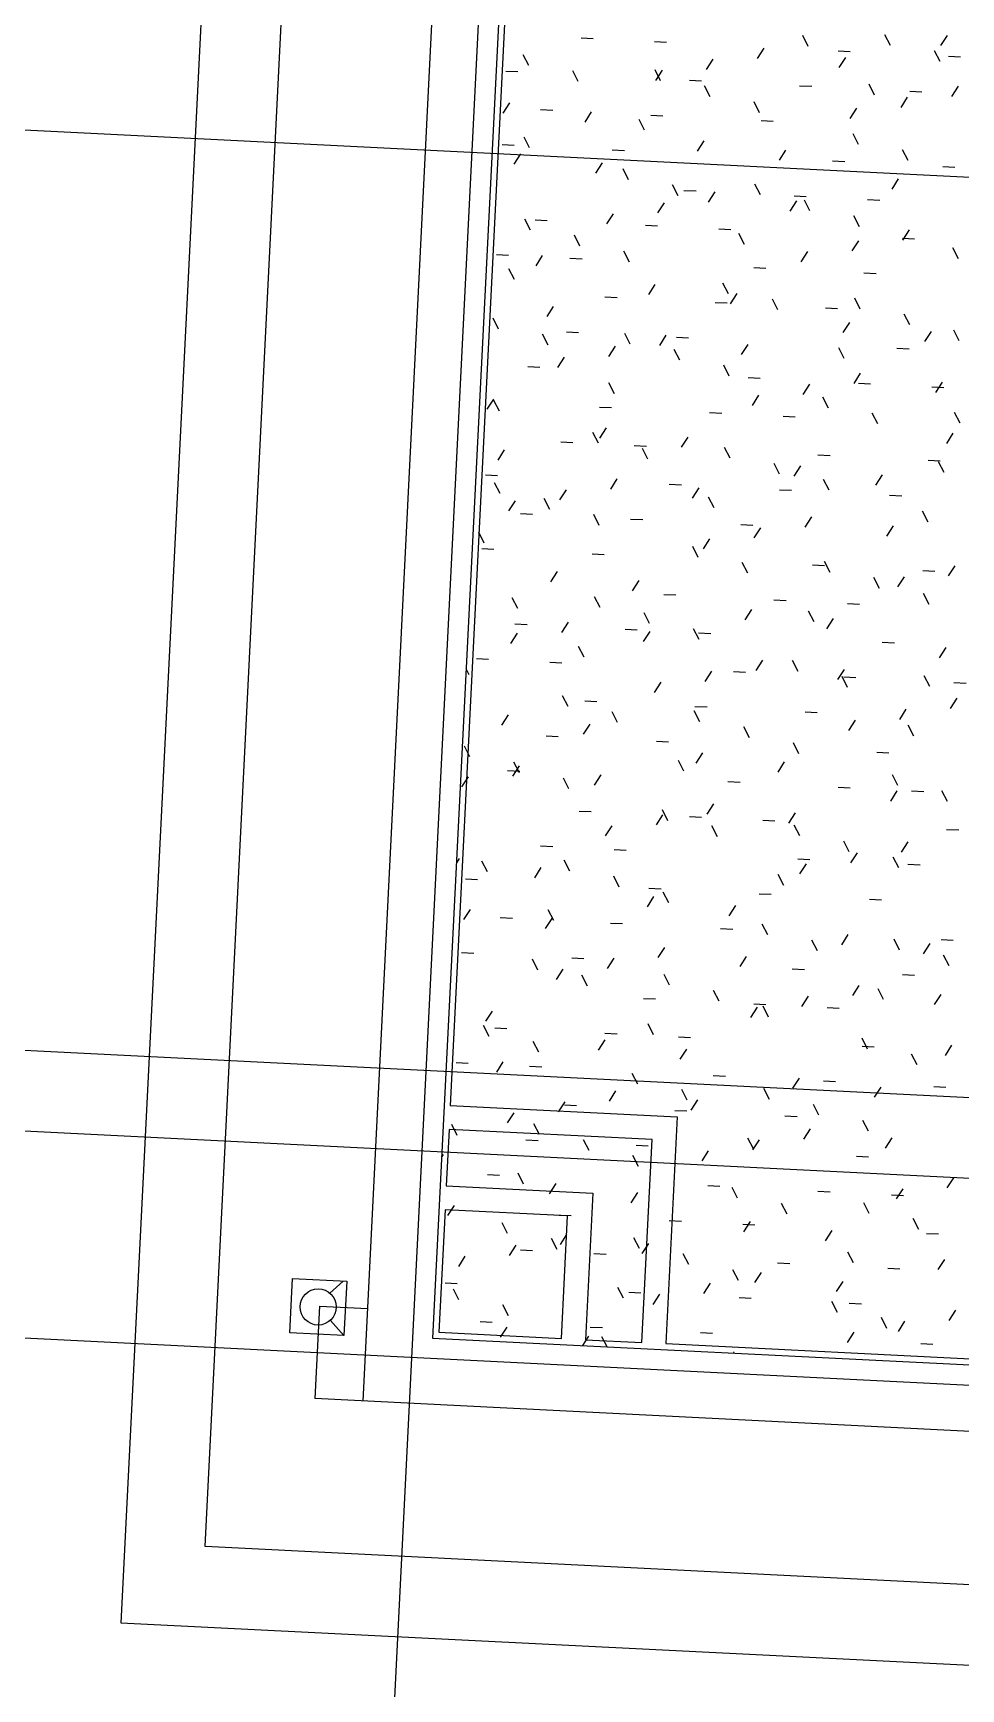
# Model space of a CAD drawing. Extents: x 549999 to 550212, y 1838161 to 1838467.
# Drawn here: x 550158.477 to 550160.784, y 1838341.358 to 1838345.475 of the extents above; entities that cross this region are included whole.
import ezdxf

# ---------------------------------------------------------------- set-up
doc = ezdxf.new("R2010")
doc.units = 0
for name, color, linetype in [('Level 13', 7, 'Continuous'), ('Level 15', 7, 'Continuous'), ('Level 18', 7, 'Continuous'), ('Level 20', 7, 'Continuous'), ('Level 4', 7, 'Continuous'), ('Level 8', 7, 'Continuous')]:
    doc.layers.add(name, color=color, linetype=linetype)

# ---------------------------------------------------------------- blocks, each defined once
blk = doc.blocks.new('FLOO13')
at = {"layer": 'Level 8'}
for p, q in [((-871.49, -462.9), (-871.49, 547.1)), ((-891.49, 527.1), (-891.49, -482.9)), ((-171.49, -462.9), (-871.49, -462.9)), ((-891.49, -482.9), (-151.49, -482.9))]:
    blk.add_line(p, q, dxfattribs=at)

msp = doc.modelspace()

# ---------------------------------------------------------------- linework, layer by layer
at = {"layer": 'Level 13'}
for p, q in [((550159.1152, 1838342.2437), (550159.122, 1838342.3785)), ((550159.122, 1838342.3785), (550159.2568, 1838342.3717)), ((550159.2151, 1838342.3421), (550159.2483, 1838342.3722)), ((550159.2568, 1838342.3717), (550159.2501, 1838342.2369)), ((550159.2162, 1838342.2743), (550159.2501, 1838342.2369)), ((550159.2501, 1838342.2369), (550159.1152, 1838342.2437))]:
    msp.add_line(p, q, dxfattribs=at)
msp.add_circle((550159.186, 1838342.3077), 0.045, dxfattribs=at)
at = {"layer": 'Level 15'}
for p, q in [((550159.8394, 1838345.4632), (550159.8696, 1838345.4617)), ((550160.4044, 1838345.4422), (550160.3906, 1838345.4691)), ((550160.6088, 1838345.4443), (550160.5951, 1838345.4711)), ((550160.7498, 1838345.4694), (550160.7335, 1838345.4441)), ((550159.7096, 1838345.3944), (550159.6959, 1838345.4212)), ((550160.0221, 1838345.4541), (550160.0522, 1838345.4526)), ((550160.2937, 1838345.4375), (550160.2774, 1838345.4121)), ((550160.4787, 1838345.4313), (550160.5089, 1838345.4298)), ((550160.7319, 1838345.4046), (550160.7181, 1838345.4314)), ((550159.6522, 1838345.381), (550159.6824, 1838345.3795)), ((550159.8327, 1838345.3547), (550159.819, 1838345.3816)), ((550160.0372, 1838345.3567), (550160.0234, 1838345.3836)), ((550160.0409, 1838345.3831), (550160.0245, 1838345.3577)), ((550160.1673, 1838345.4103), (550160.1509, 1838345.3849)), ((550160.497, 1838345.415), (550160.4806, 1838345.3897)), ((550160.7527, 1838345.4176), (550160.7828, 1838345.4161)), ((550160.1088, 1838345.3582), (550160.139, 1838345.3567)), ((550160.1603, 1838345.3171), (550160.1465, 1838345.3439)), ((550160.3828, 1838345.3445), (550160.413, 1838345.343)), ((550160.5692, 1838345.3212), (550160.5554, 1838345.348)), ((550160.777, 1838345.343), (550160.7606, 1838345.3177)), ((550159.6616, 1838345.3015), (550159.6452, 1838345.2762)), ((550160.2833, 1838345.2774), (550160.2696, 1838345.3043)), ((550160.6506, 1838345.3158), (550160.6342, 1838345.2905)), ((550160.6568, 1838345.3308), (550160.6869, 1838345.3293)), ((550159.739, 1838345.2851), (550159.7691, 1838345.2836)), ((550159.8649, 1838345.2791), (550159.8485, 1838345.2537)), ((550159.9975, 1838345.2337), (550159.9837, 1838345.2605)), ((550160.013, 1838345.2715), (550160.0431, 1838345.2699)), ((550160.2869, 1838345.2578), (550160.3171, 1838345.2562)), ((550160.5242, 1838345.2886), (550160.5078, 1838345.2633)), ((550159.7117, 1838345.1899), (550159.6979, 1838345.2168)), ((550160.5295, 1838345.1981), (550160.5157, 1838345.2249)), ((550159.6431, 1838345.1984), (550159.6732, 1838345.1969)), ((550159.6888, 1838345.1751), (550159.6724, 1838345.1497)), ((550159.9171, 1838345.1847), (550159.9472, 1838345.1832)), ((550160.1449, 1838345.207), (550160.1285, 1838345.1817)), ((550160.3481, 1838345.1846), (550160.3318, 1838345.1593)), ((550160.6526, 1838345.1584), (550160.6388, 1838345.1853)), ((550159.892, 1838345.1527), (550159.8757, 1838345.1273)), ((550159.9578, 1838345.1106), (550159.9441, 1838345.1374)), ((550160.465, 1838345.1573), (550160.4952, 1838345.1558)), ((550160.739, 1838345.1436), (550160.7691, 1838345.1421)), ((550160.0809, 1838345.0709), (550160.0672, 1838345.0978)), ((550160.2854, 1838345.073), (550160.2716, 1838345.0998)), ((550160.6282, 1838345.1126), (550160.6118, 1838345.0872)), ((550160.0457, 1838345.0534), (550160.0293, 1838345.0281)), ((550160.0951, 1838345.0842), (550160.1253, 1838345.0827)), ((550160.1721, 1838345.0806), (550160.1557, 1838345.0553)), ((550160.3753, 1838345.0582), (550160.3589, 1838345.0329)), ((550160.3691, 1838345.0705), (550160.3993, 1838345.069)), ((550160.4085, 1838345.0333), (550160.3947, 1838345.0602)), ((550160.5518, 1838345.0614), (550160.5819, 1838345.0599)), ((550159.7137, 1838344.9855), (550159.7, 1838345.0123)), ((550159.7253, 1838345.0112), (550159.7554, 1838345.0097)), ((550159.9192, 1838345.0262), (550159.9029, 1838345.0009)), ((550160.5315, 1838344.9936), (550160.5178, 1838345.0205)), ((550159.8368, 1838344.9458), (550159.823, 1838344.9726)), ((550159.9993, 1838344.9975), (550160.0294, 1838344.996)), ((550160.1819, 1838344.9883), (550160.212, 1838344.9868)), ((550160.2457, 1838344.9499), (550160.232, 1838344.9767)), ((550160.6554, 1838344.9862), (550160.639, 1838344.9608)), ((550159.9599, 1838344.9061), (550159.9461, 1838344.933)), ((550160.4025, 1838344.9318), (550160.3861, 1838344.9064)), ((550160.5289, 1838344.959), (550160.5126, 1838344.9336)), ((550160.6385, 1838344.9655), (550160.6687, 1838344.964)), ((550160.7777, 1838344.9143), (550160.7639, 1838344.9412)), ((550159.6294, 1838344.9244), (550159.6595, 1838344.9229)), ((550159.6741, 1838344.8624), (550159.6603, 1838344.8892)), ((550159.7432, 1838344.9222), (550159.7268, 1838344.8969)), ((550159.812, 1838344.9153), (550159.8422, 1838344.9138)), ((550160.2687, 1838344.8925), (550160.2988, 1838344.8909)), ((550160.0232, 1838344.8502), (550160.0069, 1838344.8249)), ((550160.2061, 1838344.8268), (550160.1923, 1838344.8537)), ((550160.5426, 1838344.8788), (550160.5728, 1838344.8772)), ((550159.8988, 1838344.8194), (550159.9289, 1838344.8179)), ((550160.1728, 1838344.8057), (550160.2029, 1838344.8042)), ((550160.2265, 1838344.8278), (550160.2101, 1838344.8024)), ((550160.3291, 1838344.7871), (550160.3154, 1838344.814)), ((550160.5336, 1838344.7892), (550160.5198, 1838344.816)), ((550159.6344, 1838344.7393), (550159.6206, 1838344.7661)), ((550159.7704, 1838344.7958), (550159.754, 1838344.7705)), ((550160.4468, 1838344.792), (550160.4769, 1838344.7905)), ((550160.6567, 1838344.7495), (550160.6429, 1838344.7764)), ((550159.7575, 1838344.6996), (550159.7437, 1838344.7265)), ((550159.8029, 1838344.7326), (550159.833, 1838344.7311)), ((550159.9619, 1838344.7017), (550159.9482, 1838344.7285)), ((550160.0504, 1838344.7238), (550160.0341, 1838344.6984)), ((550160.5065, 1838344.7557), (550160.4901, 1838344.7304)), ((550160.7097, 1838344.7333), (550160.6934, 1838344.708)), ((550160.7798, 1838344.7098), (550160.766, 1838344.7367)), ((550159.924, 1838344.6966), (550159.9076, 1838344.6712)), ((550160.085, 1838344.662), (550160.0713, 1838344.6889)), ((550160.0769, 1838344.7189), (550160.107, 1838344.7174)), ((550160.2537, 1838344.7013), (550160.2373, 1838344.676)), ((550160.4939, 1838344.6661), (550160.4802, 1838344.6929)), ((550160.6248, 1838344.6915), (550160.655, 1838344.69)), ((550159.707, 1838344.6459), (550159.7372, 1838344.6444)), ((550159.7976, 1838344.6694), (550159.7812, 1838344.644)), ((550160.2081, 1838344.6223), (550160.1943, 1838344.6492)), ((550159.9223, 1838344.5786), (550159.9085, 1838344.6054)), ((550160.255, 1838344.6185), (550160.2851, 1838344.617)), ((550160.4073, 1838344.6021), (550160.3909, 1838344.5768)), ((550160.5337, 1838344.6293), (550160.5173, 1838344.604)), ((550160.5289, 1838344.6048), (550160.5591, 1838344.6033)), ((550160.7369, 1838344.6069), (550160.7206, 1838344.5815)), ((550159.6215, 1838344.5654), (550159.6052, 1838344.54)), ((550159.6364, 1838344.5348), (550159.6227, 1838344.5617)), ((550160.2808, 1838344.5749), (550160.2645, 1838344.5496)), ((550160.4543, 1838344.543), (550160.4405, 1838344.5699)), ((550160.7116, 1838344.5956), (550160.7417, 1838344.5941)), ((550159.8851, 1838344.5454), (550159.9152, 1838344.5439)), ((550160.1591, 1838344.5317), (550160.1892, 1838344.5302)), ((550160.3417, 1838344.5226), (550160.3719, 1838344.5211)), ((550160.5773, 1838344.5033), (550160.5636, 1838344.5302)), ((550160.7818, 1838344.5054), (550160.768, 1838344.5322)), ((550159.8826, 1838344.4555), (550159.8688, 1838344.4824)), ((550159.9016, 1838344.4934), (550159.8852, 1838344.468)), ((550160.7641, 1838344.4805), (550160.7477, 1838344.4551)), ((550159.6487, 1838344.439), (550159.6324, 1838344.4136)), ((550159.7892, 1838344.4586), (550159.8193, 1838344.4571)), ((550159.9719, 1838344.4495), (550160.002, 1838344.448)), ((550160.0057, 1838344.4158), (550159.9919, 1838344.4427)), ((550160.1048, 1838344.4709), (550160.0884, 1838344.4456)), ((550160.2101, 1838344.4179), (550160.1964, 1838344.4447)), ((550160.3332, 1838344.3782), (550160.3195, 1838344.4051)), ((550160.3848, 1838344.3989), (550160.3685, 1838344.3735)), ((550160.4285, 1838344.4267), (550160.4586, 1838344.4252)), ((550160.7025, 1838344.413), (550160.7326, 1838344.4115)), ((550160.7421, 1838344.3823), (550160.7284, 1838344.4092)), ((550159.602, 1838344.3765), (550159.6321, 1838344.3749)), ((550159.6385, 1838344.3304), (550159.6247, 1838344.3572)), ((550159.9288, 1838344.3669), (550159.9124, 1838344.3416)), ((550160.0586, 1838344.3536), (550160.0888, 1838344.3521)), ((550160.4563, 1838344.3386), (550160.4425, 1838344.3654)), ((550160.5881, 1838344.3765), (550160.5717, 1838344.3511)), ((550159.6759, 1838344.3125), (550159.6595, 1838344.2872)), ((550159.7616, 1838344.2907), (550159.7478, 1838344.3176)), ((550159.8023, 1838344.3397), (550159.786, 1838344.3144)), ((550160.132, 1838344.3445), (550160.1156, 1838344.3192)), ((550160.1705, 1838344.2948), (550160.1567, 1838344.3217)), ((550160.3326, 1838344.3399), (550160.3627, 1838344.3384)), ((550160.6066, 1838344.3262), (550160.6367, 1838344.3247)), ((550159.6888, 1838344.2806), (550159.7189, 1838344.2791)), ((550159.8846, 1838344.251), (550159.8709, 1838344.2779)), ((550160.412, 1838344.2725), (550160.3957, 1838344.2471)), ((550160.7025, 1838344.2592), (550160.6887, 1838344.2861)), ((550159.5988, 1838344.2073), (550159.5851, 1838344.2341)), ((550159.9627, 1838344.2669), (550159.9929, 1838344.2654)), ((550160.2367, 1838344.2532), (550160.2668, 1838344.2517)), ((550160.2856, 1838344.2453), (550160.2692, 1838344.2199)), ((550160.6153, 1838344.25), (550160.5989, 1838344.2247)), ((550159.5929, 1838344.1938), (550159.623, 1838344.1923)), ((550160.1308, 1838344.1717), (550160.117, 1838344.1986)), ((550160.1592, 1838344.2181), (550160.1428, 1838344.1927)), ((550159.8668, 1838344.1801), (550159.897, 1838344.1786)), ((550160.2539, 1838344.1321), (550160.2401, 1838344.1589)), ((550160.4148, 1838344.1527), (550160.4449, 1838344.1512)), ((550160.4584, 1838344.1341), (550160.4446, 1838344.161)), ((550160.7689, 1838344.1508), (550160.7525, 1838344.1255)), ((550159.7799, 1838344.1365), (550159.7635, 1838344.1112)), ((550159.9831, 1838344.1141), (550159.9668, 1838344.0887)), ((550160.5814, 1838344.0944), (550160.5677, 1838344.1213)), ((550160.6425, 1838344.1236), (550160.6261, 1838344.0983)), ((550160.6888, 1838344.139), (550160.7189, 1838344.1375)), ((550159.6822, 1838344.0445), (550159.6685, 1838344.0714)), ((550159.8867, 1838344.0466), (550159.8729, 1838344.0734)), ((550160.0449, 1838344.0796), (550160.0751, 1838344.0781)), ((550160.3189, 1838344.066), (550160.349, 1838344.0644)), ((550160.7045, 1838344.0548), (550160.6908, 1838344.0816)), ((550160.0098, 1838344.0069), (550159.996, 1838344.0338)), ((550160.2632, 1838344.042), (550160.2468, 1838344.0167)), ((550160.4187, 1838344.011), (550160.4049, 1838344.0379)), ((550160.5016, 1838344.0568), (550160.5317, 1838344.0553)), ((550159.6807, 1838343.9829), (550159.6643, 1838343.9575)), ((550159.6751, 1838344.0066), (550159.7052, 1838344.0051)), ((550159.8071, 1838344.0101), (550159.7907, 1838343.9847)), ((550159.949, 1838343.9929), (550159.9792, 1838343.9914)), ((550160.0103, 1838343.9877), (550159.994, 1838343.9623)), ((550160.1329, 1838343.9673), (550160.1191, 1838343.9941)), ((550160.1317, 1838343.9838), (550160.1618, 1838343.9823)), ((550160.4664, 1838344.0196), (550160.45, 1838343.9943)), ((550159.847, 1838343.9235), (550159.8333, 1838343.9504)), ((550160.5883, 1838343.9609), (550160.6185, 1838343.9594)), ((550160.7465, 1838343.9476), (550160.7301, 1838343.9222)), ((550159.5792, 1838343.9198), (550159.6093, 1838343.9183)), ((550159.7618, 1838343.9107), (550159.792, 1838343.9092)), ((550160.2904, 1838343.9156), (550160.274, 1838343.8903)), ((550160.379, 1838343.8879), (550160.3653, 1838343.9148)), ((550159.5612, 1838343.8798), (550159.5537, 1838343.8943)), ((550160.0375, 1838343.8612), (550160.0212, 1838343.8359)), ((550160.164, 1838343.8884), (550160.1476, 1838343.8631)), ((550160.2184, 1838343.8879), (550160.2486, 1838343.8864)), ((550160.4936, 1838343.8932), (550160.4772, 1838343.8678)), ((550160.5021, 1838343.8483), (550160.4883, 1838343.8751)), ((550160.4924, 1838343.8742), (550160.5226, 1838343.8727)), ((550160.7066, 1838343.8503), (550160.6928, 1838343.8772)), ((550160.7664, 1838343.8605), (550160.7965, 1838343.859)), ((550159.8074, 1838343.8004), (550159.7936, 1838343.8273)), ((550160.7736, 1838343.8211), (550160.7573, 1838343.7958)), ((550159.6583, 1838343.7797), (550159.6419, 1838343.7543)), ((550159.8486, 1838343.8148), (550159.8787, 1838343.8133)), ((550159.9304, 1838343.7608), (550159.9167, 1838343.7876)), ((550160.1349, 1838343.7628), (550160.1211, 1838343.7897)), ((550160.1226, 1838343.8011), (550160.1527, 1838343.7996)), ((550160.3965, 1838343.7874), (550160.4267, 1838343.7859)), ((550160.6472, 1838343.794), (550160.6309, 1838343.7686)), ((550159.8615, 1838343.7572), (550159.8451, 1838343.7319)), ((550160.258, 1838343.7231), (550160.2442, 1838343.75)), ((550160.5208, 1838343.7668), (550160.5044, 1838343.7414)), ((550160.6669, 1838343.7272), (550160.6531, 1838343.7541)), ((550159.5632, 1838343.6753), (550159.5495, 1838343.7022)), ((550159.7527, 1838343.728), (550159.7828, 1838343.7265)), ((550160.0267, 1838343.7143), (550160.0568, 1838343.7128)), ((550160.3811, 1838343.6835), (550160.3673, 1838343.7103)), ((550159.6854, 1838343.6532), (550159.6691, 1838343.6279)), ((550159.6863, 1838343.6356), (550159.6726, 1838343.6625)), ((550160.0952, 1838343.6397), (550160.0815, 1838343.6666)), ((550160.1415, 1838343.6852), (550160.1252, 1838343.6598)), ((550160.3448, 1838343.6628), (550160.3284, 1838343.6374)), ((550160.5746, 1838343.687), (550160.6048, 1838343.6854)), ((550159.559, 1838343.626), (550159.5426, 1838343.6007)), ((550159.6568, 1838343.6413), (550159.6869, 1838343.6398)), ((550159.8094, 1838343.596), (550159.7956, 1838343.6228)), ((550159.8887, 1838343.6308), (550159.8723, 1838343.6055)), ((550160.2047, 1838343.6139), (550160.2349, 1838343.6124)), ((550160.6272, 1838343.6042), (550160.6135, 1838343.631)), ((550160.4787, 1838343.6002), (550160.5089, 1838343.5987)), ((550160.6248, 1838343.5907), (550160.6084, 1838343.5654)), ((550160.6614, 1838343.5911), (550160.6915, 1838343.5896)), ((550160.7503, 1838343.5645), (550160.7366, 1838343.5913)), ((550159.8349, 1838343.5408), (550159.865, 1838343.5393)), ((550160.0423, 1838343.5316), (550160.0259, 1838343.5062)), ((550160.0556, 1838343.5166), (550160.0418, 1838343.5435)), ((550160.1089, 1838343.5271), (550160.139, 1838343.5256)), ((550160.1687, 1838343.5588), (550160.1523, 1838343.5334)), ((550160.3719, 1838343.5363), (550160.3556, 1838343.511)), ((550159.9159, 1838343.5044), (550159.8995, 1838343.479)), ((550160.1787, 1838343.477), (550160.1649, 1838343.5038)), ((550160.2915, 1838343.518), (550160.3216, 1838343.5165)), ((550160.3831, 1838343.479), (550160.3693, 1838343.5059)), ((550160.7481, 1838343.4952), (550160.7783, 1838343.4937)), ((550159.739, 1838343.4541), (550159.7691, 1838343.4526)), ((550159.9216, 1838343.4449), (550159.9518, 1838343.4434)), ((550160.5062, 1838343.4394), (550160.4924, 1838343.4662)), ((550160.652, 1838343.4643), (550160.6356, 1838343.4389)), ((550159.5366, 1838343.4228), (550159.5296, 1838343.412)), ((550159.607, 1838343.3895), (550159.5932, 1838343.4163)), ((550159.8115, 1838343.3915), (550159.7977, 1838343.4184)), ((550160.3783, 1838343.4221), (550160.4084, 1838343.4206)), ((550160.3991, 1838343.4099), (550160.3828, 1838343.3846)), ((550160.5256, 1838343.4371), (550160.5092, 1838343.4118)), ((550160.6293, 1838343.3997), (550160.6155, 1838343.4265)), ((550160.6522, 1838343.4084), (550160.6824, 1838343.4069)), ((550159.5518, 1838343.3719), (550159.5819, 1838343.3704)), ((550159.7398, 1838343.4004), (550159.7235, 1838343.375)), ((550159.9345, 1838343.3519), (550159.9208, 1838343.3787)), ((550160.3434, 1838343.3559), (550160.3297, 1838343.3828)), ((550160.0199, 1838343.3283), (550160.0035, 1838343.303)), ((550160.0084, 1838343.349), (550160.0385, 1838343.3475)), ((550160.0576, 1838343.3122), (550160.0439, 1838343.339)), ((550160.2824, 1838343.3353), (550160.3125, 1838343.3338)), ((550160.5564, 1838343.3216), (550160.5865, 1838343.3201)), ((550159.5638, 1838343.2964), (550159.5474, 1838343.271)), ((550159.7718, 1838343.2684), (550159.758, 1838343.2953)), ((550160.2231, 1838343.3059), (550160.2067, 1838343.2806)), ((550159.6385, 1838343.276), (550159.6687, 1838343.2745)), ((550159.767, 1838343.274), (550159.7506, 1838343.2486)), ((550159.9125, 1838343.2623), (550159.9426, 1838343.2608)), ((550160.1865, 1838343.2486), (550160.2166, 1838343.2471)), ((550160.3038, 1838343.2329), (550160.29, 1838343.2597)), ((550160.0471, 1838343.2019), (550160.0307, 1838343.1766)), ((550160.4269, 1838343.1932), (550160.4131, 1838343.22)), ((550160.5031, 1838343.2339), (550160.4868, 1838343.2085)), ((550160.6313, 1838343.1952), (550160.6176, 1838343.2221)), ((550160.7064, 1838343.2114), (550160.69, 1838343.1861)), ((550160.7344, 1838343.2212), (550160.7646, 1838343.2197)), ((550159.5426, 1838343.1892), (550159.5728, 1838343.1877)), ((550159.7321, 1838343.1454), (550159.7184, 1838343.1722)), ((550159.8166, 1838343.1755), (550159.8468, 1838343.174)), ((550159.9206, 1838343.1747), (550159.9043, 1838343.1494)), ((550160.2503, 1838343.1795), (550160.2339, 1838343.1541)), ((550160.7544, 1838343.1556), (550160.7406, 1838343.1824)), ((550159.7942, 1838343.1475), (550159.7778, 1838343.1222)), ((550159.8552, 1838343.1057), (550159.8414, 1838343.1325)), ((550160.0597, 1838343.1077), (550160.0459, 1838343.1346)), ((550160.3646, 1838343.1481), (550160.3947, 1838343.1466)), ((550160.6385, 1838343.1344), (550160.6687, 1838343.1329)), ((550159.9947, 1838343.0751), (550160.0248, 1838343.0736)), ((550160.1827, 1838343.0681), (550160.169, 1838343.0949)), ((550160.4039, 1838343.0803), (550160.3875, 1838343.0549)), ((550160.5303, 1838343.1074), (550160.514, 1838343.0821)), ((550160.5917, 1838343.0722), (550160.5779, 1838343.099)), ((550160.7336, 1838343.085), (550160.7172, 1838343.0597)), ((550159.6182, 1838343.0435), (550159.6018, 1838343.0182)), ((550160.2775, 1838343.0531), (550160.2611, 1838343.0277)), ((550160.2687, 1838343.0614), (550160.2988, 1838343.0599)), ((550160.3058, 1838343.0284), (550160.2921, 1838343.0553)), ((550160.4513, 1838343.0522), (550160.4815, 1838343.0507)), ((550159.6111, 1838342.9806), (550159.5973, 1838343.0074)), ((550159.6248, 1838343.002), (550159.655, 1838343.0005)), ((550160.02, 1838342.9847), (550160.0062, 1838343.0115)), ((550159.7342, 1838342.9409), (550159.7204, 1838342.9677)), ((550159.8982, 1838342.9715), (550159.8818, 1838342.9461)), ((550159.8988, 1838342.9883), (550159.9289, 1838342.9868)), ((550160.0815, 1838342.9792), (550160.1116, 1838342.9777)), ((550160.5381, 1838342.9563), (550160.5682, 1838342.9548)), ((550160.552, 1838342.9491), (550160.5382, 1838342.9759)), ((550160.7608, 1838342.9586), (550160.7444, 1838342.9332)), ((550159.5289, 1838342.9152), (550159.5591, 1838342.9137)), ((550159.6454, 1838342.9171), (550159.629, 1838342.8918)), ((550160.1014, 1838342.9491), (550160.0851, 1838342.9237)), ((550160.6751, 1838342.9094), (550160.6613, 1838342.9363)), ((550159.7116, 1838342.9061), (550159.7417, 1838342.9046)), ((550159.9803, 1838342.8616), (550159.9666, 1838342.8884)), ((550160.1682, 1838342.8833), (550160.1984, 1838342.8818)), ((550160.3815, 1838342.877), (550160.3651, 1838342.8517)), ((550160.4422, 1838342.8696), (550160.4723, 1838342.8681)), ((550159.9254, 1838342.8451), (550159.909, 1838342.8197)), ((550160.1034, 1838342.8219), (550160.0897, 1838342.8488)), ((550160.3079, 1838342.8239), (550160.2941, 1838342.8508)), ((550160.5847, 1838342.8546), (550160.5683, 1838342.8292)), ((550160.7162, 1838342.8559), (550160.7463, 1838342.8544)), ((550159.6725, 1838342.7907), (550159.6562, 1838342.7653)), ((550159.799, 1838342.8179), (550159.7826, 1838342.7925)), ((550159.7984, 1838342.8102), (550159.8285, 1838342.8087)), ((550160.0723, 1838342.7965), (550160.1025, 1838342.795)), ((550160.1286, 1838342.8226), (550160.1123, 1838342.7973)), ((550160.431, 1838342.7843), (550160.4172, 1838342.8111)), ((550159.5318, 1838342.7344), (550159.518, 1838342.7612)), ((550159.7362, 1838342.7364), (550159.7224, 1838342.7633)), ((550160.3463, 1838342.7828), (550160.3764, 1838342.7813)), ((550160.4087, 1838342.7506), (550160.3923, 1838342.7253)), ((550160.554, 1838342.7446), (550160.5403, 1838342.7715)), ((550159.7025, 1838342.7235), (550159.7326, 1838342.7219)), ((550159.8593, 1838342.6968), (550159.8455, 1838342.7236)), ((550159.9764, 1838342.7098), (550160.0066, 1838342.7083)), ((550160.2682, 1838342.7009), (550160.2544, 1838342.7277)), ((550160.2822, 1838342.7234), (550160.2659, 1838342.6981)), ((550160.6119, 1838342.7282), (550160.5955, 1838342.7028)), ((550159.4965, 1838342.6867), (550159.4931, 1838342.6814)), ((550159.9824, 1838342.6571), (550159.9686, 1838342.684)), ((550160.1558, 1838342.6962), (550160.1394, 1838342.6709)), ((550160.5244, 1838342.6824), (550160.5545, 1838342.6809)), ((550159.6066, 1838342.6367), (550159.6367, 1838342.6352)), ((550159.6965, 1838342.6134), (550159.6828, 1838342.6402)), ((550160.7655, 1838342.6289), (550160.7491, 1838342.6036)), ((550159.7765, 1838342.6146), (550159.7602, 1838342.5893)), ((550159.9798, 1838342.5922), (550159.9634, 1838342.5669)), ((550160.1545, 1838342.6093), (550160.1847, 1838342.6078)), ((550160.2285, 1838342.5778), (550160.2148, 1838342.6046)), ((550160.4285, 1838342.5956), (550160.4586, 1838342.5941)), ((550160.6112, 1838342.5865), (550160.6413, 1838342.585)), ((550160.6391, 1838342.6017), (550160.6227, 1838342.5764)), ((550159.5237, 1838342.5603), (550159.5073, 1838342.5349)), ((550160.3516, 1838342.5381), (550160.3379, 1838342.565)), ((550160.5561, 1838342.5402), (550160.5423, 1838342.567)), ((550159.6569, 1838342.4903), (550159.6431, 1838342.5171)), ((550159.7847, 1838342.5362), (550159.8148, 1838342.5347)), ((550160.0586, 1838342.5225), (550160.0888, 1838342.521)), ((550160.2413, 1838342.5134), (550160.2714, 1838342.5119)), ((550160.2598, 1838342.5202), (550160.2434, 1838342.4948)), ((550160.6792, 1838342.5005), (550160.6654, 1838342.5274)), ((550159.6773, 1838342.461), (550159.6609, 1838342.4357)), ((550159.78, 1838342.4506), (550159.7662, 1838342.4775)), ((550159.8037, 1838342.4882), (550159.7874, 1838342.4629)), ((550159.9844, 1838342.4527), (550159.9707, 1838342.4795)), ((550160.007, 1838342.4658), (550159.9906, 1838342.4404)), ((550160.4631, 1838342.4977), (550160.4467, 1838342.4724)), ((550160.6979, 1838342.4906), (550160.7281, 1838342.4891)), ((550159.5509, 1838342.4338), (550159.5345, 1838342.4085)), ((550159.6888, 1838342.4495), (550159.7189, 1838342.448)), ((550159.8714, 1838342.4403), (550159.9016, 1838342.4388)), ((550160.1075, 1838342.413), (550160.0937, 1838342.4398)), ((550160.328, 1838342.4175), (550160.3582, 1838342.416)), ((550160.5164, 1838342.4171), (550160.5027, 1838342.4439)), ((550160.7431, 1838342.4257), (550160.7267, 1838342.4004)), ((550160.2306, 1838342.3733), (550160.2168, 1838342.4002)), ((550160.287, 1838342.3937), (550160.2706, 1838342.3684)), ((550160.602, 1838342.4038), (550160.6322, 1838342.4023)), ((550159.5015, 1838342.3673), (550159.5317, 1838342.3658)), ((550159.5358, 1838342.3255), (550159.5221, 1838342.3523)), ((550159.9448, 1838342.3296), (550159.931, 1838342.3564)), ((550159.9582, 1838342.3445), (550159.9883, 1838342.3429)), ((550160.0342, 1838342.3394), (550160.0178, 1838342.314)), ((550160.1606, 1838342.3666), (550160.1442, 1838342.3412)), ((550160.4902, 1838342.3713), (550160.4739, 1838342.346)), ((550159.6589, 1838342.2858), (550159.6452, 1838342.3127)), ((550160.2322, 1838342.3308), (550160.2623, 1838342.3293)), ((550160.4768, 1838342.294), (550160.463, 1838342.3209)), ((550160.5061, 1838342.3171), (550160.5363, 1838342.3156)), ((550160.7703, 1838342.2993), (550160.7539, 1838342.2739)), ((550159.5883, 1838342.2714), (550159.6184, 1838342.2699)), ((550159.6549, 1838342.2578), (550159.6385, 1838342.2324)), ((550159.8623, 1838342.2577), (550159.8924, 1838342.2562)), ((550160.5998, 1838342.2543), (550160.5861, 1838342.2812)), ((550160.6439, 1838342.2721), (550160.6275, 1838342.2467)), ((550159.8581, 1838342.2354), (550159.8428, 1838342.2117)), ((550159.904, 1838342.2087), (550159.8913, 1838342.2333)), ((550160.1363, 1838342.244), (550160.1664, 1838342.2425)), ((550160.5174, 1838342.2449), (550160.5011, 1838342.2196)), ((550160.6842, 1838342.2166), (550160.7144, 1838342.2151)), ((550160.2203, 1838342.1929), (550160.2189, 1838342.1957))]:
    msp.add_line(p, q, dxfattribs=at)
at = {"layer": 'Level 18'}
for p, q in [((550160.3482, 1838360.7881), (550159.2873, 1838339.5666)), ((550154.7739, 1838345.4188), (550168.847, 1838344.7153)), ((550154.6241, 1838342.4226), (550183.7575, 1838340.9661))]:
    msp.add_line(p, q, dxfattribs=at)
at = {"layer": 'Level 20'}
for p, q in [((550177.3473, 1838342.0006), (550116.2835, 1838345.0533)), ((550177.3373, 1838341.8008), (550116.2736, 1838344.8536))]:
    msp.add_line(p, q, dxfattribs=at)
at = {"layer": 'Level 4'}
for p, q in [((550160.0305, 1838353.131), (550159.5145, 1838342.8089)), ((550159.2975, 1838342.0738), (550159.8417, 1838352.9602)), ((550159.5145, 1838342.8089), (550160.0788, 1838342.7807)), ((550159.5115, 1838342.7489), (550159.5045, 1838342.6091)), ((550160.0159, 1838342.7237), (550159.5115, 1838342.7489)), ((550160.0788, 1838342.7807), (550160.0506, 1838342.2164)), ((550159.9906, 1838342.2194), (550160.0159, 1838342.7237)), ((550159.5045, 1838342.6091), (550159.869, 1838342.5909)), ((550159.869, 1838342.5909), (550159.8508, 1838342.2263)), ((550159.5015, 1838342.5492), (550159.4863, 1838342.2446)), ((550159.8061, 1838342.534), (550159.5015, 1838342.5492)), ((550159.7909, 1838342.2293), (550159.8061, 1838342.534)), ((550159.1891, 1838342.3095), (550159.1777, 1838342.0798)), ((550159.1891, 1838342.3095), (550159.309, 1838342.3035)), ((550159.4863, 1838342.2446), (550159.7909, 1838342.2293)), ((550159.8508, 1838342.2263), (550159.9906, 1838342.2194)), ((550160.0506, 1838342.2164), (550165.3489, 1838341.9515)), ((550165.5197, 1838341.7627), (550159.1777, 1838342.0798))]:
    msp.add_line(p, q, dxfattribs=at)
at = {"layer": 'Level 8'}
for p, q in [((550160.0148, 1838353.1167), (550159.4705, 1838342.2303)), ((550159.4705, 1838342.2303), (550165.3632, 1838341.9358))]:
    msp.add_line(p, q, dxfattribs=at)

# ---------------------------------------------------------------- block references
at = {"layer": 'Level 8', "xscale": 0.010000000000000004, "yscale": 0.01, "rotation": -2.8619937920406366}
msp.add_blockref('FLOO13', (550167.84, 1838345.9), dxfattribs=at)

doc.saveas('drawing.dxf')
